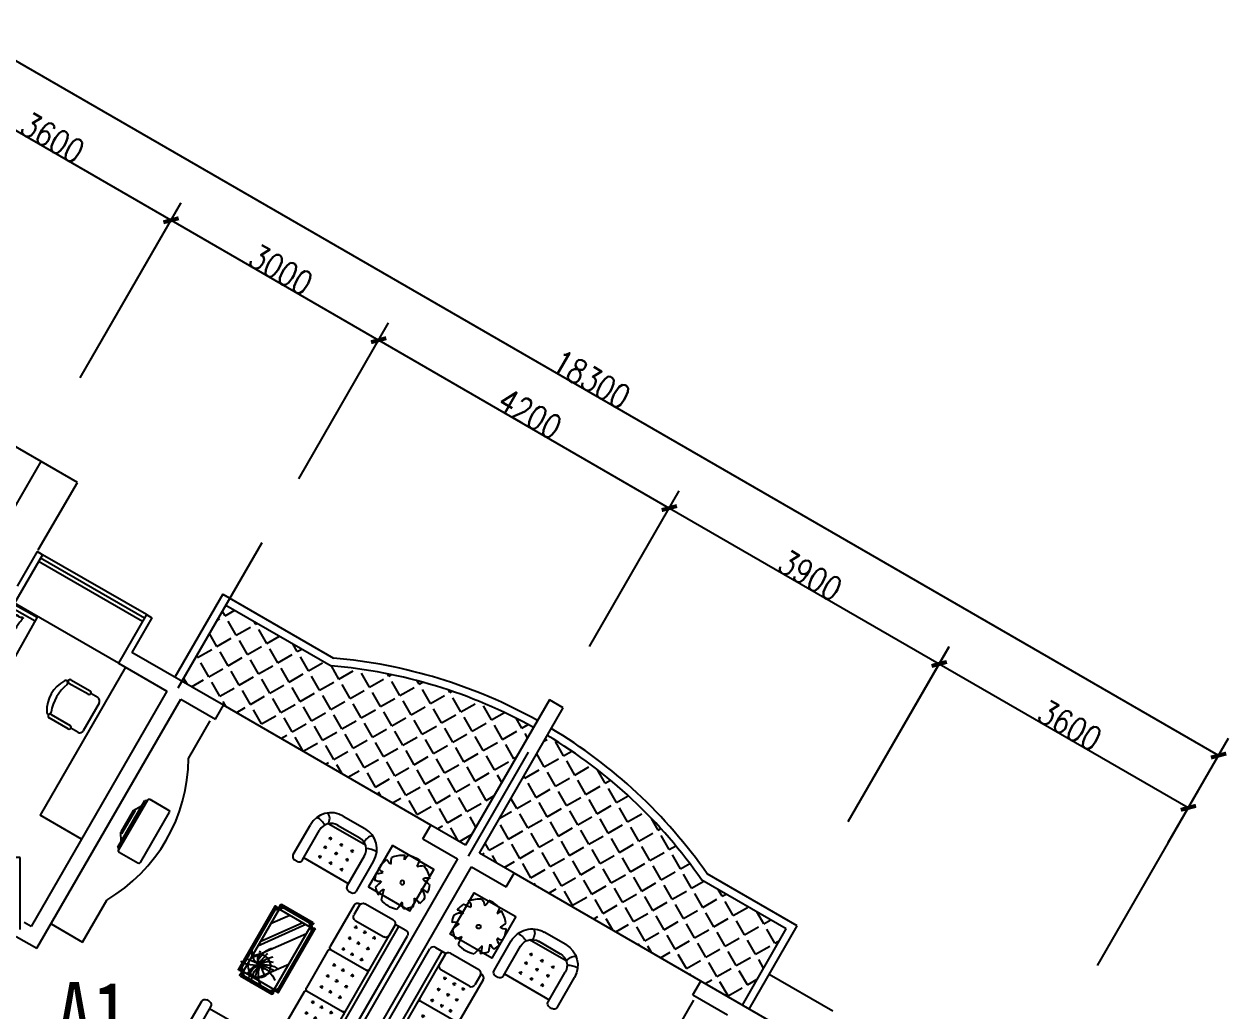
# Model space of a CAD drawing. Header units: millimetres. Extents: x 887 to 46100, y 472 to 33576.
# Drawn here: x 30083 to 45159, y 21015 to 33359 of the extents above; entities that cross this region are included whole.
import ezdxf
from ezdxf.enums import TextEntityAlignment as Align

# ---------------------------------------------------------------- set-up
doc = ezdxf.new("R2010")
doc.units = ezdxf.units.MM
for name, color, linetype in [('GROUND', 2, 'Continuous'), ('PUB_DIM', 3, 'Continuous'), ('PUB_TEXT', 7, 'Continuous'), ('PUB_WINDW', 7, 'Continuous'), ('WALL', 255, 'Continuous'), ('WINDOW', 2, 'Continuous'), ('家具', 151, 'Continuous')]:
    doc.layers.add(name, color=color, linetype=linetype)
doc.styles.add('DIM_FONT', font='SIMPLEX', dxfattribs={"width": 0.8})
doc.styles.add('SIMPLEX', font='SIMPLEX.SHX')
doc.styles.get("Standard").update_dxf_attribs({"font": 'arial.ttf'})
doc.styles.add('Z2', font='SimSun.ttf', dxfattribs={"width": 0.8})
doc.dimstyles.new('DIMN', dxfattribs={"dimtxt": 300, "dimasz": 1, "dimexe": 250, "dimexo": 300, "dimgap": 0.09, "dimtad": 1, "dimdec": 0, "dimzin": 0, "dimdsep": 46, "dimtxsty": 'DIM_FONT', "dimblk": '_DIMX', "dimcen": 0.09, "dimclrt": 7, "dimadec": 0, "dimazin": 0, "dimtfac": 1, "dimtdec": 0, "dimtix": 1, "dimtmove": 2, "dimatfit": 3, "dimldrblk": '_DIMX', "dimfxl": 1, "dimtolj": 1, "dimtzin": 0, "dimarcsym": 0})
pattern_1 = [(30, (7060.18, -13630.8), (-139.7, 241.9675), [203.2, -76.2]), (120, (7060.18, -13630.8), (-241.9675, -139.7), [203.2, -76.2])]

# ---------------------------------------------------------------- blocks, each defined once
blk = doc.blocks.new('M_C56KIS')
for p, q in [((62, 318), (72, 242)), ((72, 242), (101, 299)), ((101, 299), (101, 299))]:
    blk.add_line(p, q)
blk.add_lwpolyline([(294, 325), (294, -275), (-306, -275), (-306, 325)], close=True)
blk.add_circle((-46, -16), 24.7)
for centre, radius, start, end in [((-46, -12), 340, 112.0103, 142.6392), ((-371, -22), 380, 45.9782, 58.5315), ((-666, 365), 570, 348.5728, 356.6649), ((-46, -12), 348, 72.0426, 98.475), ((-307, 139), 56.5, 8.941, 100.0107), ((-46, -12), 341, 37.2751, 64.8245), ((82, 215), 145, 319.7203, 351.7151), ((-277, -88), 115, 97.3912, 159.6952), ((-332, -105), 143, 71.8009, 110.5991), ((-46, -12), 338, 154.3498, 173.0356), ((-402, 850), 718, 274.1465, 282.1238), ((207, 198), 84.2, 254.8555, 310.96), ((-46, -12), 345, 0.5321, 25.5856), ((-46, -12), 342, 185.9236, 201.5277), ((-287, -214), 106, 81.8314, 131.8278), ((-119, -230), 194, 141.6582, 174.3093), ((1199, 167), 1058, 196.6397, 201.9099), ((262, -63), 99.6, 227.0454, 270.9651), ((241, 102), 125, 263.2775, 297.8128), ((333, 45), 131, 215.3868, 249.7411), ((-46, -12), 344, 334.0767, 348.9021), ((-46, -12), 333, 216.594, 237.4464), ((-456, -26), 353, 310.8536, 325.193), ((259, -243), 425, 177.9455, 193.2146), ((1320, -611), 1274, 161.2865, 167.5451), ((-13, -284), 151, 354.7323, 32.8544), ((-46, -12), 339, 302.6098, 320.6752), ((-46, -12), 346, 251.5307, 290.63)]:
    blk.add_arc(centre, radius, start, end)
at = {"style": 'DIM_FONT', "width": 0.8, "flags": 9}
for tag in ['XSIZE', 'YSIZE']:
    blk.add_attdef(tag, (0, 0), '', height=0.5, dxfattribs=at)
blk = doc.blocks.new('_DBLK')
blk.add_line((-0.5, 0), (0, -0.866))
blk.add_arc((-0.5, 0), 1, 300, 0)
at = {"style": 'SIMPLEX', "flags": 9}
blk.add_attdef('A', text='', height=1, dxfattribs=at).set_placement((0, 1.5), align=Align.MIDDLE)
blk = doc.blocks.new('_DIMX')
at = {"const_width": 50}
blk.add_lwpolyline([(-70, -70), (70, 70)], dxfattribs=at)
blk = doc.blocks.new('*D30')
at = {"layer": 'DEFPOINTS', "color": 0, "transparency": 16777216}
for p in [(43045, -5686), (41757, -7917), (44875, -9717)]:
    blk.add_point(p, dxfattribs=at)
at = {"layer": 'PUB_DIM', "color": 0, "lineweight": -2, "transparency": 16777216}
for p, q in [((41907, -7658), (43170, -5470)), ((46162, -7486), (43046, -5687)), ((45025, -9458), (46288, -7270))]:
    blk.add_line(p, q, dxfattribs=at)
for p, rotation in [((43045, -5686), 150.0000000000001), ((46163, -7486), 330.0000000000001)]:
    blk.add_blockref('_DIMX', p, dxfattribs=dict(at, rotation=rotation))
at = {"layer": 'PUB_DIM', "color": 7, "transparency": 16777216, "insert": (44679, -6456), "char_height": 300, "attachment_point": 5, "rotation": 330, "style": 'DIM_FONT'}
blk.add_mtext('\\A1;3600', dxfattribs=at)
blk = doc.blocks.new('M_C46QQU')
for p, q in [((-925, 770), (-327, 770)), ((-269, 770), (269, 770)), ((327, 770), (925, 770)), ((-1008, 250), (-1008, 661)), ((-975, 711), (-975, 720)), ((-958, 711), (-818, 711)), ((-768, 661), (-768, 250)), ((-713, 627), (-683, 597)), ((-683, 627), (-713, 597)), ((-556, 627), (-526, 597)), ((-526, 627), (-556, 597)), ((-398, 627), (-368, 597)), ((-368, 627), (-398, 597)), ((-298, 740), (-298, 230)), ((-138, 627), (-168, 597)), ((-168, 627), (-138, 597)), ((20, 627), (-11, 597)), ((-11, 627), (20, 597)), ((177, 627), (147, 597)), ((147, 627), (177, 597)), ((298, 740), (298, 230)), ((368, 627), (398, 597)), ((398, 627), (368, 597)), ((526, 627), (556, 597)), ((556, 627), (526, 597)), ((683, 627), (713, 597)), ((713, 627), (683, 597)), ((768, 661), (768, 250)), ((958, 711), (818, 711)), ((975, 711), (975, 720)), ((1008, 250), (1008, 661)), ((-713, 500), (-683, 469)), ((-683, 500), (-713, 469)), ((-556, 500), (-526, 469)), ((-526, 500), (-556, 469)), ((-398, 500), (-368, 469)), ((-368, 500), (-398, 469)), ((-138, 500), (-168, 469)), ((-168, 500), (-138, 469)), ((20, 500), (-11, 469)), ((-11, 500), (20, 469)), ((177, 500), (147, 469)), ((147, 500), (177, 469)), ((368, 500), (398, 469)), ((398, 500), (368, 469)), ((526, 500), (556, 469)), ((556, 500), (526, 469)), ((683, 500), (713, 469)), ((713, 500), (683, 469)), ((-713, 363), (-683, 332)), ((-683, 363), (-713, 332)), ((-526, 363), (-556, 332)), ((-556, 363), (-526, 332)), ((-398, 363), (-368, 332)), ((-368, 363), (-398, 332)), ((-138, 363), (-168, 332)), ((-168, 363), (-138, 332)), ((-11, 363), (20, 332)), ((20, 363), (-11, 332)), ((177, 363), (147, 332)), ((147, 363), (177, 332)), ((368, 363), (398, 332)), ((398, 363), (368, 332)), ((556, 363), (526, 332)), ((526, 363), (556, 332)), ((683, 363), (713, 332)), ((713, 363), (683, 332)), ((-975, 50), (-975, 203)), ((975, 200), (-975, 200)), ((-818, 200), (-958, 200)), ((818, 200), (958, 200)), ((975, 200), (975, 50)), ((975, 150), (-975, 150)), ((925, 0), (-925, 0))]:
    blk.add_line(p, q)
for centre, radius, start, end in [((-925, 720), 50, 90, 180), ((-328, 740), 30, 360, 90), ((-268, 740), 30, 90, 180), ((268, 740), 30, 0, 90), ((328, 740), 30, 90, 180), ((925, 720), 50, 360, 90), ((-958, 661), 50, 90, 180), ((-818, 661), 50, 0, 90), ((818, 661), 50, 90, 180), ((958, 661), 50, 0, 90), ((-958, 250), 50, 180, 270), ((-818, 250), 50, 270, 0), ((-328, 230), 30, 270, 0), ((-268, 230), 30, 180, 270), ((268, 230), 30, 270, 360), ((328, 230), 30, 180, 270), ((818, 250), 50, 180, 270), ((958, 250), 50, 270, 0), ((-925, 50), 50, 180, 270), ((925, 50), 50, 270, 0)]:
    blk.add_arc(centre, radius, start, end)
at = {"style": 'DIM_FONT', "width": 0.8, "flags": 9}
for tag in ['XSIZE', 'YSIZE']:
    blk.add_attdef(tag, (0, 0), '', height=0.5, dxfattribs=at)
blk = doc.blocks.new('M_C57NTX')
for p, q in [((-496, -226), (-496, 233)), ((-486, 243), (-481, 243)), ((-427, 268), (-471, 224)), ((-399, 268), (-471, 196)), ((-471, -226), (-471, 233)), ((-446, 283), (-446, 278)), ((-436, 293), (473, 293)), ((-436, 268), (473, 268)), ((-431, 72), (-217, 228)), ((-431, -116), (43, 228)), ((-431, -159), (102, 228)), ((-336, -222), (283, 228)), ((436, 268), (509, 196)), ((465, 268), (509, 224)), ((483, 283), (483, 278)), ((509, 233), (509, -226)), ((524, 243), (519, 243)), ((534, 233), (534, -226)), ((106, -222), (469, 42)), ((-486, -236), (-481, -236)), ((-399, -262), (-471, -189)), ((-427, -262), (-471, -218)), ((-446, -277), (-446, -272)), ((473, -262), (-436, -262)), ((473, -287), (-436, -287)), ((436, -262), (509, -189)), ((465, -262), (509, -218)), ((483, -277), (483, -272)), ((524, -236), (519, -236))]:
    blk.add_line(p, q)
blk.add_lwpolyline([(-431, -222), (-431, 228), (469, 228), (469, -222)], close=True)
at = {"const_width": 12}
for points in [[(225, 150, 1), (237, 150, 1)], [(409, 163, 1), (421, 163, 1)], [(123, 120, 1), (135, 120, 1)], [(189, 24, 1), (201, 24, 1)], [(253, 126, 1), (265, 126, 1)], [(264, 18, 1), (276, 18, 1)], [(277, 84, 1), (289, 84, 1)], [(288, 107, 1), (300, 107, 1)], [(294, 93, 1), (306, 93, 1)], [(297, 74, 1), (309, 74, 1)], [(305, 18, 1), (317, 18, 1)], [(308, 87, 1), (320, 87, 1)], [(418, 27, 1), (430, 27, 1)], [(486, 90, 1), (498, 90, 1)], [(220, -38, 1), (232, -38, 1)], [(324, -108, 1), (336, -108, 1)]]:
    blk.add_lwpolyline(points, format="xyb", close=True, dxfattribs=at)
blk.add_circle((308, 86), 144)
for centre, radius, start, end in [((156, 293), 219, 342.9456, 6.4814), ((-486, 233), 10, 90, 180), ((-481, 233), 10, 0, 90), ((-436, 283), 10, 90, 180), ((-436, 278), 10, 180, 270), ((110, -88), 259, 48.7581, 83.8624), ((109, 83), 193, 6.9904, 78.0284), ((176, 42), 126, 28.8901, 78.4579), ((781, 125), 490, 163.8561, 179.1105), ((-395, 504), 810, 328.9873, 340.361), ((448, -69), 233, 85.8741, 126.9558), ((473, 283), 10, 0, 90), ((473, 278), 10, 270, 0), ((519, 233), 10, 90, 180), ((524, 233), 10, 0, 90), ((228, -157), 293, 78.5516, 130.9815), ((280, -402), 502, 88.3286, 108.729), ((344, -194), 291, 103.0452, 139.7766), ((364, -84), 190, 114.0956, 166.2953), ((482, -98), 260, 134.4861, 189.3762), ((613, -62), 346, 155.0888, 185.9637), ((267, -555), 642, 70.5249, 87.8244), ((624, 28), 325, 171.2496, 218.2333), ((421, -27), 169, 62.9909, 135.9102), ((404, -128), 234, 53.3231, 115.7633), ((-1013, -1156), 1790, 39.0488, 42.6799), ((269, -208), 287, 31.315, 82.1378), ((-486, -226), 10, 180, 270), ((-481, -226), 10, 270, 0), ((-436, -272), 10, 90, 180), ((-436, -277), 10, 180, 270), ((473, -272), 10, 0, 90), ((473, -277), 10, 270, 0), ((519, -226), 10, 180, 270), ((524, -226), 10, 270, 0)]:
    blk.add_arc(centre, radius, start, end)
at = {"style": 'DIM_FONT', "width": 0.8, "flags": 9}
for tag in ['XSIZE', 'YSIZE']:
    blk.add_attdef(tag, (0, 0), '', height=0.5, dxfattribs=at)
blk = doc.blocks.new('M_C48GTF')
at = {"linetype": 'Continuous'}
for p, q in [((-157, 0), (157, 0)), ((-160, -134), (160, -134)), ((-457, -730), (-457, -300)), ((-323, -730), (-323, -300)), ((-265, -174), (265, -174)), ((323, -730), (323, -300)), ((457, -730), (457, -300)), ((323, -700), (-323, -700)), ((-373, -780), (-407, -780)), ((373, -780), (407, -780))]:
    blk.add_line(p, q, dxfattribs=at)
for p, q in [((-171, -309), (-141, -339)), ((-141, -309), (-171, -339)), ((-171, -436), (-141, -466)), ((-141, -436), (-171, -466)), ((-14, -309), (17, -339)), ((17, -309), (-14, -339)), ((-14, -436), (17, -466)), ((17, -436), (-14, -466)), ((144, -309), (174, -339)), ((174, -309), (144, -339)), ((144, -436), (174, -466)), ((174, -436), (144, -466)), ((-171, -573), (-141, -603)), ((-141, -573), (-171, -603)), ((17, -573), (-14, -603)), ((-14, -573), (17, -603)), ((144, -573), (174, -603)), ((174, -573), (144, -603))]:
    blk.add_line(p, q)
for centre, radius, start, end in [((-157, -300), 300, 90, 180), ((157, -300), 300, 0, 90), ((-157, -300), 166, 90, 180), ((157, -300), 166, 0, 90), ((-407, -730), 50, 180, 270), ((-373, -730), 50, 270, 0), ((373, -730), 50, 180, 270), ((407, -730), 50, 270, 0)]:
    blk.add_arc(centre, radius, start, end, dxfattribs=at)
for centre, radius, start, end in [((-387, -170), 116, 355.242, 68.6034), ((363, -136), 129, 125.2754, 189.3141), ((-432, -439), 262, 59.4795, 89.7471), ((419, -439), 262, 87.5388, 118.2524)]:
    blk.add_arc(centre, radius, start, end)
at = {"style": 'DIM_FONT', "width": 0.8, "flags": 9}
for tag in ['XSIZE', 'YSIZE']:
    blk.add_attdef(tag, (0, 0), '', height=0.5, dxfattribs=at)
blk = doc.blocks.new('*D45')
at = {"layer": 'DEFPOINTS', "color": 0, "transparency": 16777216}
for p in [(30692, 2318), (29914, 970), (45762, -8180)]:
    blk.add_point(p, dxfattribs=at)
at = {"layer": 'PUB_DIM', "color": 0, "lineweight": -2, "transparency": 16777216}
for p, q in [((30064, 1230), (30817, 2535)), ((46540, -6831), (30693, 2318)), ((45912, -7920), (46666, -6615))]:
    blk.add_line(p, q, dxfattribs=at)
for p, rotation in [((30692, 2318), 150), ((46541, -6832), 330.0000000000001)]:
    blk.add_blockref('_DIMX', p, dxfattribs=dict(at, rotation=rotation))
at = {"layer": 'PUB_DIM', "color": 7, "transparency": 16777216, "insert": (38692, -2127), "char_height": 300, "attachment_point": 5, "rotation": 330, "style": 'DIM_FONT'}
blk.add_mtext('\\A1;18300', dxfattribs=at)
blk = doc.blocks.new('*D51')
at = {"layer": 'DEFPOINTS', "color": 0, "transparency": 16777216}
for p in [(30315, 1664), (29026, -567), (32144, -2367)]:
    blk.add_point(p, dxfattribs=at)
at = {"layer": 'PUB_DIM', "color": 0, "lineweight": -2, "transparency": 16777216}
for p, q in [((29176, -308), (30440, 1880)), ((33431, -136), (30316, 1663)), ((32294, -2108), (33557, 80))]:
    blk.add_line(p, q, dxfattribs=at)
for p, rotation in [((30315, 1664), 150.0000000000001), ((33432, -136), 330.0000000000001)]:
    blk.add_blockref('_DIMX', p, dxfattribs=dict(at, rotation=rotation))
at = {"layer": 'PUB_DIM', "color": 7, "transparency": 16777216, "insert": (31949, 894), "char_height": 300, "attachment_point": 5, "rotation": 330, "style": 'DIM_FONT'}
blk.add_mtext('\\A1;3600', dxfattribs=at)
blk = doc.blocks.new('M_C55HKH')
for p, q in [((0, -52), (900, -52)), ((26, -509), (26, -1968)), ((503, -489), (46, -489)), ((503, -489), (872, -858)), ((46, -761), (564, -761)), ((872, -1968), (872, -858)), ((299, -1273), (295, -1270)), ((307, -1352), (299, -1273)), ((305, -1407), (307, -1352)), ((357, -1410), (393, -1337)), ((393, -1337), (392, -1318)), ((146, -1456), (100, -1409)), ((211, -1478), (146, -1456)), ((278, -1459), (211, -1478)), ((278, -1459), (251, -1606)), ((278, -1459), (305, -1407)), ((278, -1459), (357, -1410)), ((317, -1498), (278, -1459)), ((412, -1527), (317, -1498)), ((163, -1664), (89, -1649)), ((219, -1643), (211, -1652)), ((251, -1606), (219, -1643)), ((249, -1682), (286, -1639)), ((286, -1639), (333, -1628)), ((333, -1628), (405, -1618)), ((495, -1523), (412, -1527)), ((154, -1766), (147, -1841)), ((196, -1718), (154, -1766)), ((249, -1682), (175, -1667)), ((249, -1682), (196, -1718)), ((266, -1787), (243, -1892)), ((249, -1682), (266, -1787)), ((292, -1700), (249, -1682)), ((391, -1769), (292, -1700)), ((469, -1839), (391, -1769)), ((46, -1988), (852, -1988))]:
    blk.add_line(p, q)
blk.add_lwpolyline([(0, -2000), (0, 0), (900, 0), (900, -2000)], close=True)
for points in [[(135, -134, -0.263368), (107, -115, -0.494818), (116, -96, -0.049225), (134, -94, -0.036831), (158, -96, -0.031893), (196, -104, 0.035782), (230, -111, 0.032941), (319, -117, 0.026564), (430, -111, 0.017905), (468, -106, -0.033397), (488, -104, -0.03204), (525, -104, 0.018442), (590, -107, 0.010837), (654, -107, 0.014624), (702, -104, 0.111249), (725, -96, -0.153708), (742, -92, -0.076444), (749, -94, -0.215512), (751, -96, -0.585858), (748, -99, 0.363489), (744, -102, 0.191716), (743, -113, -0.129675), (745, -130, -0.01735), (742, -147, 0.019326), (740, -162, 0.018818), (733, -230, 0.021828), (732, -289, 0.006204), (734, -323, 0.001963), (740, -430, 0.028341), (744, -466, -0.117014), (744, -475, -0.36606), (742, -476, -0.03973), (728, -473, -0.048309), (715, -468, 0.062981), (704, -464, 0.04058), (681, -461, 0.014345), (614, -458, 0.005484), (488, -459, 0.007153), (392, -462, 0.008762), (350, -465, -0.008153), (304, -468, -0.06251), (247, -463, 0.078669), (201, -461, 0.047825), (179, -466, -0.034494), (148, -473, -0.023571), (123, -476, -0.510228), (122, -475), (129, -445), (150, -363, 0.073041), (152, -343, 0.023305), (146, -282, 0.018299), (142, -259, -0.01097), (135, -221, -0.042281), (132, -187, -0.027201), (135, -133)], [(133, -150, -0.05369), (148, -163, -0.070312), (156, -175, -0.015448), (159, -183, -0.013244), (163, -194, -0.082127), (166, -212, -0.064164), (163, -235)], [(135, -134, -0.077379), (170, -159, -0.077379), (195, -194, -0.047525), (205, -218, -0.047525), (210, -244)], [(609, -107, 0.027842), (585, -118, 0.048685), (573, -126, 0.023666), (545, -150, 0.031223), (526, -171, 0.046801), (521, -179, 0.023191), (513, -196)], [(691, -102, 0.088153), (656, -105, 0.088153), (625, -120, 0.077547), (604, -142, 0.077547), (590, -169)], [(225, -460, 0.009729), (253, -451, 0.009729), (280, -441, 0.007971), (301, -432, 0.007971), (323, -423)], [(695, -462, 0.016108), (656, -436, 0.024599), (629, -421, 0.009477), (580, -397, 0.015937), (550, -385, 0.072521), (534, -381, 0.033339), (498, -381)], [(503, -489, -0.085272), (566, -599, -0.124044), (575, -686), (562, -782), (563, -854)], [(563, -854, -0.027362), (602, -838, -0.040834), (629, -830, -0.038441), (717, -821, -0.076528), (761, -826, -0.103649), (788, -840, 0.093398), (818, -857, 0.072727), (841, -861, 0.052315), (872, -858)], [(400, -1581, 0.025626), (402, -1591, 0.0108), (426, -1697, 0.00456), (445, -1769, 0.01125), (454, -1797, 0.069394), (462, -1813, -0.079756), (468, -1827, -0.106399), (469, -1839, -0.328642), (466, -1842, -0.299547), (461, -1840, 0.189917), (454, -1835, 0.033518), (446, -1833, 0.075627), (442, -1833, 0.053489), (436, -1835, 0.017838), (418, -1843, 0.038394), (397, -1855, -0.059529), (384, -1862, -0.035943), (362, -1869, -0.011245), (291, -1884, -0.006203), (259, -1889, 0.010783), (241, -1893, 0.019485), (230, -1895, 0.005062), (188, -1908, 0.101392), (167, -1919, -0.223768), (156, -1922, -0.25558), (153, -1920, -0.081563), (150, -1907, -0.071805), (151, -1893, 0.069985), (152, -1879, 0.03546), (145, -1831, 0.029432), (130, -1774, 0.001554), (121, -1746, -0.00152), (112, -1718, -0.004735), (102, -1689, 0.00382), (91, -1653, 0.296001), (66, -1634, -0.649774), (61, -1616, -0.02319), (65, -1613, 0.0288), (68, -1610, 0.005727), (73, -1605, -0.004358), (80, -1599, -0.027528), (94, -1586, -0.046214), (104, -1580, -0.194121), (117, -1579, 0.133719), (137, -1580, 0.005779), (155, -1575, 0.008882)]]:
    blk.add_lwpolyline(points, format="xyb")
blk.add_lwpolyline([(345, -1251, 0.101392), (366, -1238, -0.223768), (377, -1234, -0.25558), (380, -1236, -0.081563), (384, -1249, -0.071805), (384, -1263, 0.069985), (384, -1277, 0.03546), (394, -1324, 0.029432), (414, -1380, 0.001554), (425, -1407, -0.00152), (437, -1434, -0.004735), (448, -1462, 0.00382), (462, -1497, 0.296001), (488, -1515, -0.649774), (495, -1532, -0.02319), (491, -1536, 0.0288), (488, -1539, 0.005727), (484, -1544, -0.004358), (478, -1551, -0.027528), (464, -1564, -0.046214), (455, -1571, -0.194121), (442, -1573, 0.133719), (422, -1574, 0.011505), (387, -1586, 0.008882), (343, -1604, 0.012426), (286, -1629, -0.033612), (264, -1637), (218, -1652), (182, -1663, 0.224341), (170, -1674, -0.722772), (163, -1673, -0.103513), (163, -1670, 0.053465), (163, -1664, 0.030109), (161, -1646, -0.031436), (159, -1628, -0.05324), (160, -1616, 0.05518), (161, -1604, 0.056271), (157, -1583, 0.0108), (124, -1480, 0.00456), (100, -1409, 0.01125), (89, -1381, 0.069394), (80, -1366, -0.079756), (73, -1353, -0.106399), (71, -1341, -0.328642), (74, -1338, -0.299547), (79, -1340, 0.189917), (86, -1344, 0.033518), (94, -1345, 0.075627), (98, -1345, 0.053489), (104, -1343, 0.017838), (122, -1333, 0.038394), (141, -1319, -0.059529), (154, -1311, -0.035943), (175, -1303, -0.011245), (245, -1283, -0.006203), (276, -1275, 0.010783), (295, -1270, 0.019485), (305, -1266, 0.005062)], format="xyb", close=True)
for centre, start, end in [((46, -509), 90, 180), ((46, -741), 180, 270), ((46, -1968), 180, 270), ((852, -1968), 270, 0)]:
    blk.add_arc(centre, 20, start, end)
at = {"style": 'DIM_FONT', "width": 0.8, "flags": 9}
for tag in ['XSIZE', 'YSIZE']:
    blk.add_attdef(tag, (0, 0), '', height=0.5, dxfattribs=at)
blk = doc.blocks.new('_C6BOA')
for p, q in [((286, 133), (-322, 133)), ((-301, 156), (-317, 133)), ((264, 156), (-301, 156)), ((-231, 156), (-147, 208)), ((-159, 192), (123, 192)), ((-147, 208), (111, 208)), ((195, 156), (111, 208)), ((264, 156), (280, 133)), ((-338, 117), (-338, -109)), ((302, -109), (302, 117)), ((-322, -125), (286, -125))]:
    blk.add_line(p, q)
for centre, start, end in [((-322, 117), 90, 180), ((286, 117), 0, 90), ((-322, -109), 180, 270), ((286, -109), 270, 0)]:
    blk.add_arc(centre, 16, start, end)
at = {"style": 'DIM_FONT', "width": 0.8, "flags": 9}
for tag in ['XSIZE', 'YSIZE']:
    blk.add_attdef(tag, (0, 0), '', height=0.5, dxfattribs=at)
blk = doc.blocks.new('M_C32CXI')
for p, q in [((-188, 275), (87, 275)), ((87, 225), (-188, 225)), ((212, 250), (112, 250)), ((262, 200), (262, -200)), ((-188, -225), (87, -225)), ((87, -275), (-188, -275)), ((212, -250), (112, -250))]:
    blk.add_line(p, q)
for centre, radius, start, end in [((111, 0), 426, 148.1092, 211.8908), ((-227, 210), 28.1, 338.7607, 148.1092), ((314, 0), 552, 158.7607, 201.2393), ((-188, 250), 25, 90, 270), ((87, 250), 25, 270, 90), ((212, 200), 50, 0, 90), ((-227, -210), 28.1, 211.8908, 21.2393), ((-188, -250), 25, 90, 270), ((87, -250), 25, 270, 90), ((212, -200), 50, 270, 0)]:
    blk.add_arc(centre, radius, start, end)
at = {"width": 0.8, "flags": 9}
for tag in ['XSIZE', 'YSIZE']:
    blk.add_attdef(tag, (0, 0), '', height=0.5, dxfattribs=at)
blk = doc.blocks.new('1T4F31深院')
at = {"layer": '家具'}
h = blk.add_hatch(dxfattribs=at)
h.set_pattern_fill('ANGLE', color=256, scale=40, angle=30, style=0)
h.set_pattern_definition(pattern_1)
h.paths.add_polyline_path([(35435.5, -5711.1), (34117.1, -4950), (33567.1, -5902.6), (34086.8, -6202.6), (36684.8, -7702.6), (37117.8, -7952.6), (37967.8, -6480.4, 0.1067606)])
h = blk.add_hatch(dxfattribs=at)
h.set_pattern_fill('ANGLE', color=256, scale=40, angle=30, style=0)
h.set_pattern_definition(pattern_1)
h.paths.add_polyline_path([(38141, -6580.4), (37291, -8052.6), (37724.1, -8302.6), (40062.3, -9652.6), (40581.9, -9952.6), (41131.9, -9000), (40073.4, -8388.8, 0.1067606)])
blk.add_line((37154.4, -8089.2), (37904.4, -6790.2))
at = {"layer": 'GROUND'}
for p, q in [((36684.8, -7702.6), (34086.8, -6202.6)), ((40062.3, -9652.6), (37724.1, -8302.6)), ((41715.3, -10029.6), (40918.5, -9569.6))]:
    blk.add_line(p, q, dxfattribs=at)
at = {"layer": 'WALL'}
for p, q in [((31805.7, -3153.6), (30939.6, -2653.6)), ((31055.7, -4452.6), (31805.7, -3153.6)), ((31825.3, -4319.6), (31475.3, -4925.8)), ((31756, -4279.6), (31506, -4712.6)), ((31825.3, -4319.6), (31756, -4279.6)), ((33124.3, -5069.6), (32774.3, -5675.8)), ((33193.6, -5109.6), (32943.6, -5542.6)), ((33124.3, -5069.6), (33193.6, -5109.6)), ((34086.8, -6202.6), (32943.6, -5542.6)), ((32774.3, -5675.8), (33380.5, -6025.8)), ((33380.5, -6025.8), (31680.5, -8970.3)), ((31753.7, -9243.5), (33553.7, -6125.8)), ((33553.7, -6125.8), (33986.8, -6375.8)), ((38167.8, -6133.9), (37117.8, -7952.6)), ((38341, -6233.9), (38167.8, -6133.9)), ((33986.8, -6375.8), (34086.8, -6202.6)), ((37291, -8052.6), (38341, -6233.9)), ((36584.8, -7875.8), (36684.8, -7702.6)), ((37117.8, -7952.6), (36684.8, -7702.6)), ((36584.8, -7875.8), (37017.8, -8125.8)), ((37017.8, -8125.8), (32698.2, -15607.7)), ((37724.1, -8302.6), (37291, -8052.6)), ((32813.7, -15807.7), (37191, -8225.8)), ((37191, -8225.8), (37624.1, -8475.8)), ((37624.1, -8475.8), (37724.1, -8302.6)), ((31680.5, -8970.3), (31593.9, -8920.3)), ((31493.9, -9093.5), (31753.7, -9243.5)), ((39962.3, -9825.8), (40062.3, -9652.6)), ((41465.3, -10462.6), (40062.3, -9652.6)), ((39962.3, -9825.8), (40395.3, -10075.8))]:
    blk.add_line(p, q, dxfattribs=at)
at = {"layer": 'WINDOW'}
for p, q in [((32263.3, -3417.8), (31805.7, -3153.6)), ((31768.6, -4257.7), (32263.3, -3417.8)), ((34567.1, -4170.5), (33517.1, -5989.2)), ((33099.3, -5112.9), (31800.3, -4362.9)), ((33124.3, -5069.6), (31825.3, -4319.6)), ((33074.3, -5156.2), (31775.3, -4406.2)), ((34080.5, -4813.4), (33480.5, -5852.6)), ((34080.5, -4813.4), (35466.2, -5613.4)), ((32774.3, -5675.8), (31475.3, -4925.8)), ((34117.1, -4950), (33567.1, -5902.6)), ((34117.1, -4950), (35435.5, -5711.1)), ((41131.9, -9000), (40073.4, -8388.8)), ((41268.5, -8963.4), (40142.7, -8313.4)), ((40581.9, -9952.6), (41131.9, -9000)), ((40668.5, -10002.6), (41268.5, -8963.4))]:
    blk.add_line(p, q, dxfattribs=at)
for radius, start, end in [(6268, 60.91413, 85.28953), (6368, 60.89978, 85.08691), (6268, 34.71047, 59.08587), (6368, 34.91309, 59.10022)]:
    blk.add_arc((34920.8, -11958), radius, start, end, dxfattribs=at)
at = {"layer": '家具'}
for p, q in [((32860.9, -5725.8), (31792.8, -7575.9)), ((33651.3, -6868.4), (33924, -6396)), ((32312.4, -7875.9), (31792.8, -7575.9)), ((32325.1, -9165.3), (32628.7, -8639.5)), ((31930.4, -8937.5), (32325.1, -9165.3)), ((39703.5, -10362.6), (39976.2, -9890.3))]:
    blk.add_line(p, q, dxfattribs=at)
blk.add_arc((31575.7, -6850.8), 2075.6, 300.48449, 359.51551, dxfattribs=at)
at = {"layer": 'WINDOW', "xscale": 900, "yscale": 900, "zscale": 900, "rotation": 150}
blk.add_blockref('_DBLK', (31154.2, -8781.9), dxfattribs=at)
at = {"layer": '家具'}
for name, p, rotation in [('M_C55HKH', (30974.3, -4661.5), 330.6460326145137), ('M_C32CXI', (32205.7, -6217.5), 329.9999999999999), ('M_C48GTF', (35721.9, -7667), 330.0000000000001), ('M_C56KIS', (37329.3, -8981.7), 329.9999999999999), ('M_C46QQU', (36208.9, -10052.5), 239.9999999999957)]:
    blk.add_blockref(name, p, dxfattribs=dict(at, rotation=rotation))
at = {"layer": '家具', "xscale": -1.2, "yscale": 1.2, "zscale": 1.2, "rotation": 60.00000000000082}
blk.add_blockref('_C6BOA', (33086.4, -7799.1), dxfattribs=at)
at = {"layer": '家具', "xscale": -1}
for name, p, rotation in [('M_C56KIS', (36294.1, -8384), 330.0000000000001), ('M_C57NTX', (34766.4, -9240.9), 60.00000000000011), ('M_C46QQU', (35926.9, -9889.7), 60.00000000000435), ('M_C48GTF', (38236.4, -9118.7), 329.9999999999999), ('M_C48GTF', (33842.8, -10767.9), 150)]:
    blk.add_blockref(name, p, dxfattribs=dict(at, rotation=rotation))
at = {"layer": 'PUB_TEXT', "style": 'Z2', "width": 0.8}
blk.add_text('A1', height=840, rotation=360, dxfattribs=at).set_placement((31993, -10502.8))
at = {"layer": 'PUB_DIM'}
for p1, p2, distance, picture, middle in [((45762.2, -8180.1), (29913.9, 969.9), -1557, '*D45', (38691.6, -2126.7)), ((32144.1, -2367.4), (29026.4, -567.4), -2576.6, '*D51', (31948.6, 893.9)), ((44874.6, -9717.4), (41756.9, -7917.4), -2576.6, '*D30', (44679.1, -6456.1))]:
    dim = blk.add_aligned_dim(p1=p1, p2=p2, distance=distance, dimstyle='DIMN', dxfattribs=at)
    dim.commit()
    dim.dimension.update_dxf_attribs({"geometry": picture, "text_midpoint": middle})
for p1, p2 in [((32281.6, -2129.3), (34879.6, -3629.3)), ((34879.6, -3629.3), (38516.9, -5729.3)), ((38516.9, -5729.3), (41894.4, -7679.3))]:
    blk.add_aligned_dim(p1=p1, p2=p2, distance=2301.6, dimstyle='DIMN', dxfattribs=at).render()

msp = doc.modelspace()

# ---------------------------------------------------------------- block references
at = {"layer": 'PUB_WINDW'}
msp.add_blockref('1T4F31深院', (-1511, 31041), dxfattribs=at)

doc.saveas('drawing.dxf')
